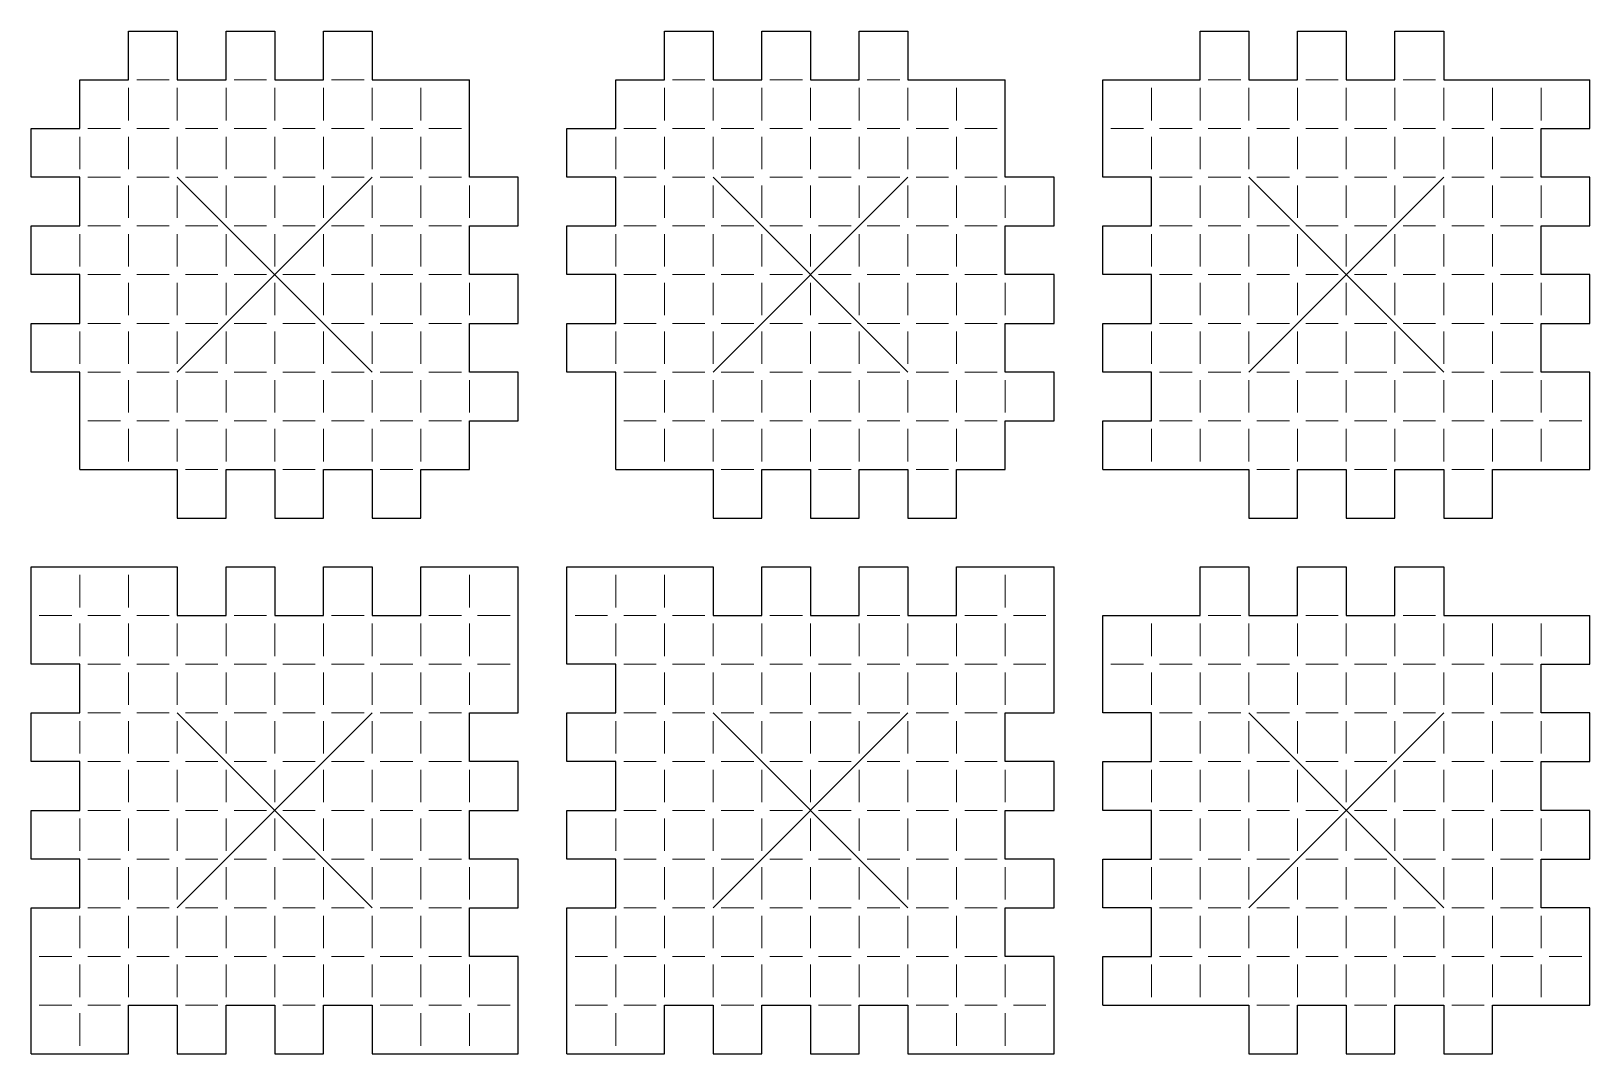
# Model space of a CAD drawing. Header units: millimetres. Extents: x 0 to 192, y 0 to 126.
import ezdxf

# ---------------------------------------------------------------- set-up
doc = ezdxf.new("R2010")
doc.units = ezdxf.units.MM
for name, color, linetype in [('C1', 2, 'CONTINUOUS'), ('C2', 2, 'CONTINUOUS'), ('C3', 2, 'CONTINUOUS'), ('C4', 2, 'CONTINUOUS'), ('C5', 2, 'CONTINUOUS'), ('C6', 2, 'CONTINUOUS'), ('S1', 7, 'CONTINUOUS'), ('S2', 7, 'CONTINUOUS'), ('S3', 7, 'CONTINUOUS'), ('S4', 7, 'CONTINUOUS'), ('S5', 7, 'CONTINUOUS'), ('S6', 7, 'CONTINUOUS')]:
    doc.layers.add(name, color=color, linetype=linetype)
doc.layers.add('XX', color=3, linetype='CONTINUOUS', lineweight=0)

msp = doc.modelspace()

# ---------------------------------------------------------------- linework, layer by layer
at = {"layer": 'C1'}
for p, q in [((18, 18), (42, 42)), ((18, 42), (42, 18))]:
    msp.add_line(p, q, dxfattribs=at)
at = {"layer": 'C2'}
for p, q in [((18, 84), (42, 108)), ((18, 108), (42, 84))]:
    msp.add_line(p, q, dxfattribs=at)
at = {"layer": 'C3'}
for p, q in [((150, 84), (174, 108)), ((150, 108), (174, 84))]:
    msp.add_line(p, q, dxfattribs=at)
at = {"layer": 'C4'}
for p, q in [((150, 18), (174, 42)), ((150, 42), (174, 18))]:
    msp.add_line(p, q, dxfattribs=at)
at = {"layer": 'C5'}
for p, q in [((84, 84), (108, 108)), ((84, 108), (108, 84))]:
    msp.add_line(p, q, dxfattribs=at)
at = {"layer": 'C6'}
for p, q in [((84, 18), (108, 42)), ((84, 42), (108, 18))]:
    msp.add_line(p, q, dxfattribs=at)
at = {"layer": 'S1'}
for p, q in [((0, 60), (18, 60)), ((0, 48), (0, 60)), ((18, 60), (18, 54)), ((24, 54), (24, 60)), ((24, 60), (30, 60)), ((30, 60), (30, 54)), ((36, 54), (36, 60)), ((36, 60), (42, 60)), ((42, 60), (42, 54)), ((48, 54), (48, 60)), ((48, 60), (60, 60)), ((60, 42), (60, 60)), ((18, 54), (24, 54)), ((30, 54), (36, 54)), ((42, 54), (48, 54)), ((6, 48), (0, 48)), ((6, 42), (6, 48)), ((0, 36), (0, 42)), ((0, 42), (6, 42)), ((54, 36), (54, 42)), ((54, 42), (60, 42)), ((6, 36), (0, 36)), ((6, 30), (6, 36)), ((60, 36), (54, 36)), ((60, 30), (60, 36)), ((0, 24), (0, 30)), ((0, 30), (6, 30)), ((54, 24), (54, 30)), ((54, 30), (60, 30)), ((6, 24), (0, 24)), ((6, 18), (6, 24)), ((60, 24), (54, 24)), ((60, 18), (60, 24)), ((0, 18), (6, 18)), ((0, 0), (0, 18)), ((54, 12), (54, 18)), ((54, 18), (60, 18)), ((60, 12), (54, 12)), ((60, 0), (60, 12)), ((12, 0), (12, 6)), ((12, 6), (18, 6)), ((18, 6), (18, 0)), ((24, 0), (24, 6)), ((24, 6), (30, 6)), ((30, 6), (30, 0)), ((36, 0), (36, 6)), ((36, 6), (42, 6)), ((42, 6), (42, 0)), ((0, 0), (12, 0)), ((18, 0), (24, 0)), ((30, 0), (36, 0)), ((42, 0), (60, 0))]:
    msp.add_line(p, q, dxfattribs=at)
at = {"layer": 'S2'}
for p, q in [((12, 120), (12, 126)), ((12, 126), (18, 126)), ((18, 126), (18, 120)), ((24, 120), (24, 126)), ((24, 126), (30, 126)), ((30, 126), (30, 120)), ((36, 120), (36, 126)), ((36, 126), (42, 126)), ((42, 126), (42, 120)), ((6, 114), (6, 120)), ((6, 120), (12, 120)), ((18, 120), (24, 120)), ((30, 120), (36, 120)), ((42, 120), (54, 120)), ((54, 108), (54, 120)), ((0, 108), (0, 114)), ((0, 114), (6, 114)), ((6, 108), (0, 108)), ((6, 102), (6, 108)), ((60, 108), (54, 108)), ((60, 102), (60, 108)), ((0, 96), (0, 102)), ((0, 102), (6, 102)), ((54, 96), (54, 102)), ((54, 102), (60, 102)), ((6, 96), (0, 96)), ((6, 90), (6, 96)), ((60, 96), (54, 96)), ((60, 90), (60, 96)), ((0, 84), (0, 90)), ((0, 90), (6, 90)), ((54, 84), (54, 90)), ((54, 90), (60, 90)), ((6, 84), (0, 84)), ((6, 72), (6, 84)), ((60, 84), (54, 84)), ((60, 78), (60, 84)), ((54, 78), (60, 78)), ((54, 72), (54, 78)), ((6, 72), (18, 72)), ((18, 72), (18, 66)), ((24, 66), (24, 72)), ((24, 72), (30, 72)), ((30, 72), (30, 66)), ((36, 66), (36, 72)), ((36, 72), (42, 72)), ((42, 72), (42, 66)), ((48, 66), (48, 72)), ((48, 72), (54, 72)), ((18, 66), (24, 66)), ((30, 66), (36, 66)), ((42, 66), (48, 66))]:
    msp.add_line(p, q, dxfattribs=at)
at = {"layer": 'S3'}
for p, q in [((144, 120), (144, 126)), ((144, 126), (150, 126)), ((150, 126), (150, 120)), ((156, 120), (156, 126)), ((156, 126), (162, 126)), ((162, 126), (162, 120)), ((168, 120), (168, 126)), ((168, 126), (174, 126)), ((174, 126), (174, 120)), ((132, 120), (144, 120)), ((132, 108), (132, 120)), ((150, 120), (156, 120)), ((162, 120), (168, 120)), ((174, 120), (192, 120)), ((192, 114), (192, 120)), ((186, 108), (186, 114)), ((186, 114), (192, 114)), ((138, 108), (132, 108)), ((138, 102), (138, 108)), ((192, 108), (186, 108)), ((192, 102), (192, 108)), ((132, 96), (132, 102)), ((132, 102), (138, 102)), ((186, 96), (186, 102)), ((186, 102), (192, 102)), ((138, 96), (132, 96)), ((138, 90), (138, 96)), ((192, 96), (186, 96)), ((192, 90), (192, 96)), ((132, 84), (132, 90)), ((132, 90), (138, 90)), ((186, 84), (186, 90)), ((186, 90), (192, 90)), ((138, 84), (132, 84)), ((138, 78), (138, 84)), ((192, 84), (186, 84)), ((192, 72), (192, 84)), ((132, 78), (138, 78)), ((132, 72), (132, 78)), ((132, 72), (150, 72)), ((150, 72), (150, 66)), ((156, 66), (156, 72)), ((156, 72), (162, 72)), ((162, 72), (162, 66)), ((168, 66), (168, 72)), ((168, 72), (174, 72)), ((174, 72), (174, 66)), ((180, 66), (180, 72)), ((180, 72), (192, 72)), ((150, 66), (156, 66)), ((162, 66), (168, 66)), ((174, 66), (180, 66))]:
    msp.add_line(p, q, dxfattribs=at)
at = {"layer": 'S4'}
for p, q in [((144, 54), (144, 60)), ((144, 60), (150, 60)), ((150, 60), (150, 54)), ((156, 54), (156, 60)), ((156, 60), (162, 60)), ((162, 60), (162, 54)), ((168, 54), (168, 60)), ((168, 60), (174, 60)), ((174, 60), (174, 54)), ((132, 54), (144, 54)), ((132, 42), (132, 54)), ((150, 54), (156, 54)), ((162, 54), (168, 54)), ((174, 54), (192, 54)), ((192, 48), (192, 54)), ((186, 42), (186, 48)), ((186, 48), (192, 48)), ((138, 42), (132, 42)), ((138, 36), (138, 42)), ((192, 42), (186, 42)), ((192, 36), (192, 42)), ((132, 30), (132, 36)), ((132, 36), (138, 36)), ((186, 30), (186, 36)), ((186, 36), (192, 36)), ((138, 30), (132, 30)), ((138, 24), (138, 30)), ((192, 30), (186, 30)), ((192, 24), (192, 30)), ((132, 18), (132, 24)), ((132, 24), (138, 24)), ((186, 18), (186, 24)), ((186, 24), (192, 24)), ((138, 18), (132, 18)), ((138, 12), (138, 18)), ((192, 18), (186, 18)), ((192, 6), (192, 18)), ((132, 12), (138, 12)), ((132, 6), (132, 12)), ((132, 6), (150, 6)), ((150, 6), (150, 0)), ((156, 0), (156, 6)), ((156, 6), (162, 6)), ((162, 6), (162, 0)), ((168, 0), (168, 6)), ((168, 6), (174, 6)), ((174, 6), (174, 0)), ((180, 0), (180, 6)), ((180, 6), (192, 6)), ((150, 0), (156, 0)), ((162, 0), (168, 0)), ((174, 0), (180, 0))]:
    msp.add_line(p, q, dxfattribs=at)
at = {"layer": 'S5'}
for p, q in [((78, 120), (78, 126)), ((78, 126), (84, 126)), ((84, 126), (84, 120)), ((90, 120), (90, 126)), ((90, 126), (96, 126)), ((96, 126), (96, 120)), ((102, 120), (102, 126)), ((102, 126), (108, 126)), ((108, 126), (108, 120)), ((72, 120), (78, 120)), ((72, 114), (72, 120)), ((84, 120), (90, 120)), ((96, 120), (102, 120)), ((108, 120), (120, 120)), ((120, 108), (120, 120)), ((66, 108), (66, 114)), ((66, 114), (72, 114)), ((72, 108), (66, 108)), ((72, 102), (72, 108)), ((126, 108), (120, 108)), ((126, 102), (126, 108)), ((66, 96), (66, 102)), ((66, 102), (72, 102)), ((120, 96), (120, 102)), ((120, 102), (126, 102)), ((72, 96), (66, 96)), ((72, 90), (72, 96)), ((126, 96), (120, 96)), ((126, 90), (126, 96)), ((66, 84), (66, 90)), ((66, 90), (72, 90)), ((120, 84), (120, 90)), ((120, 90), (126, 90)), ((72, 84), (66, 84)), ((72, 72), (72, 84)), ((126, 84), (120, 84)), ((126, 78), (126, 84)), ((120, 78), (126, 78)), ((120, 72), (120, 78)), ((72, 72), (84, 72)), ((84, 72), (84, 66)), ((90, 66), (90, 72)), ((90, 72), (96, 72)), ((96, 72), (96, 66)), ((102, 66), (102, 72)), ((102, 72), (108, 72)), ((108, 72), (108, 66)), ((114, 66), (114, 72)), ((114, 72), (120, 72)), ((84, 66), (90, 66)), ((96, 66), (102, 66)), ((108, 66), (114, 66))]:
    msp.add_line(p, q, dxfattribs=at)
at = {"layer": 'S6'}
for p, q in [((66, 60), (84, 60)), ((66, 48), (66, 60)), ((84, 60), (84, 54)), ((90, 54), (90, 60)), ((90, 60), (96, 60)), ((96, 60), (96, 54)), ((102, 54), (102, 60)), ((102, 60), (108, 60)), ((108, 60), (108, 54)), ((114, 54), (114, 60)), ((114, 60), (126, 60)), ((126, 42), (126, 60)), ((84, 54), (90, 54)), ((96, 54), (102, 54)), ((108, 54), (114, 54)), ((72, 48), (66, 48)), ((72, 42), (72, 48)), ((66, 36), (66, 42)), ((66, 42), (72, 42)), ((120, 36), (120, 42)), ((120, 42), (126, 42)), ((72, 36), (66, 36)), ((72, 30), (72, 36)), ((126, 36), (120, 36)), ((126, 30), (126, 36)), ((66, 24), (66, 30)), ((66, 30), (72, 30)), ((120, 24), (120, 30)), ((120, 30), (126, 30)), ((72, 24), (66, 24)), ((72, 18), (72, 24)), ((126, 24), (120, 24)), ((126, 18), (126, 24)), ((66, 18), (72, 18)), ((66, 0), (66, 18)), ((120, 12), (120, 18)), ((120, 18), (126, 18)), ((126, 12), (120, 12)), ((126, 0), (126, 12)), ((78, 0), (78, 6)), ((78, 6), (84, 6)), ((84, 6), (84, 0)), ((90, 0), (90, 6)), ((90, 6), (96, 6)), ((96, 6), (96, 0)), ((102, 0), (102, 6)), ((102, 6), (108, 6)), ((108, 6), (108, 0)), ((66, 0), (78, 0)), ((84, 0), (90, 0)), ((96, 0), (102, 0)), ((108, 0), (126, 0))]:
    msp.add_line(p, q, dxfattribs=at)
at = {"layer": 'XX'}
for p, q in [((13, 120), (17, 120)), ((25, 120), (29, 120)), ((37, 120), (41, 120)), ((83, 120), (79, 120)), ((95, 120), (91, 120)), ((107, 120), (103, 120)), ((145, 120), (149, 120)), ((157, 120), (161, 120)), ((169, 120), (173, 120)), ((12, 119), (12, 115)), ((18, 119), (18, 115)), ((24, 119), (24, 115)), ((30, 119), (30, 115)), ((36, 119), (36, 115)), ((42, 119), (42, 115)), ((48, 119), (48, 115)), ((78, 119), (78, 115)), ((84, 119), (84, 115)), ((90, 119), (90, 115)), ((96, 119), (96, 115)), ((102, 119), (102, 115)), ((108, 119), (108, 115)), ((114, 119), (114, 115)), ((138, 119), (138, 115)), ((144, 119), (144, 115)), ((150, 119), (150, 115)), ((156, 119), (156, 115)), ((162, 119), (162, 115)), ((168, 119), (168, 115)), ((174, 119), (174, 115)), ((180, 119), (180, 115)), ((186, 119), (186, 115)), ((11, 114), (7, 114)), ((17, 114), (13, 114)), ((23, 114), (19, 114)), ((29, 114), (25, 114)), ((35, 114), (31, 114)), ((41, 114), (37, 114)), ((47, 114), (43, 114)), ((53, 114), (49, 114)), ((77, 114), (73, 114)), ((83, 114), (79, 114)), ((89, 114), (85, 114)), ((95, 114), (91, 114)), ((101, 114), (97, 114)), ((107, 114), (103, 114)), ((113, 114), (109, 114)), ((119, 114), (115, 114)), ((137, 114), (133, 114)), ((143, 114), (139, 114)), ((149, 114), (145, 114)), ((155, 114), (151, 114)), ((161, 114), (157, 114)), ((167, 114), (163, 114)), ((173, 114), (169, 114)), ((179, 114), (175, 114)), ((185, 114), (181, 114)), ((6, 113), (6, 109)), ((12, 113), (12, 109)), ((18, 113), (18, 109)), ((24, 113), (24, 109)), ((30, 113), (30, 109)), ((36, 113), (36, 109)), ((42, 113), (42, 109)), ((48, 113), (48, 109)), ((72, 113), (72, 109)), ((78, 113), (78, 109)), ((84, 113), (84, 109)), ((90, 113), (90, 109)), ((96, 113), (96, 109)), ((102, 113), (102, 109)), ((108, 113), (108, 109)), ((114, 113), (114, 109)), ((138, 113), (138, 109)), ((144, 113), (144, 109)), ((150, 113), (150, 109)), ((156, 113), (156, 109)), ((162, 113), (162, 109)), ((168, 113), (168, 109)), ((174, 113), (174, 109)), ((180, 113), (180, 109)), ((11, 108), (7, 108)), ((17, 108), (13, 108)), ((23, 108), (19, 108)), ((29, 108), (25, 108)), ((35, 108), (31, 108)), ((41, 108), (37, 108)), ((47, 108), (43, 108)), ((53, 108), (49, 108)), ((77, 108), (73, 108)), ((83, 108), (79, 108)), ((89, 108), (85, 108)), ((95, 108), (91, 108)), ((101, 108), (97, 108)), ((107, 108), (103, 108)), ((113, 108), (109, 108)), ((119, 108), (115, 108)), ((143, 108), (139, 108)), ((149, 108), (145, 108)), ((155, 108), (151, 108)), ((161, 108), (157, 108)), ((167, 108), (163, 108)), ((173, 108), (169, 108)), ((179, 108), (175, 108)), ((185, 108), (181, 108)), ((12, 107), (12, 103)), ((18, 107), (18, 103)), ((24, 107), (24, 103)), ((30, 107), (30, 103)), ((36, 107), (36, 103)), ((42, 107), (42, 103)), ((48, 107), (48, 103)), ((54, 107), (54, 103)), ((78, 107), (78, 103)), ((84, 107), (84, 103)), ((90, 107), (90, 103)), ((96, 107), (96, 103)), ((102, 107), (102, 103)), ((108, 107), (108, 103)), ((114, 107), (114, 103)), ((120, 107), (120, 103)), ((144, 107), (144, 103)), ((150, 107), (150, 103)), ((156, 107), (156, 103)), ((162, 107), (162, 103)), ((168, 107), (168, 103)), ((174, 107), (174, 103)), ((180, 107), (180, 103)), ((186, 107), (186, 103)), ((11, 102), (7, 102)), ((17, 102), (13, 102)), ((23, 102), (19, 102)), ((29, 102), (25, 102)), ((35, 102), (31, 102)), ((41, 102), (37, 102)), ((47, 102), (43, 102)), ((53, 102), (49, 102)), ((77, 102), (73, 102)), ((83, 102), (79, 102)), ((89, 102), (85, 102)), ((95, 102), (91, 102)), ((101, 102), (97, 102)), ((107, 102), (103, 102)), ((113, 102), (109, 102)), ((119, 102), (115, 102)), ((143, 102), (139, 102)), ((149, 102), (145, 102)), ((155, 102), (151, 102)), ((161, 102), (157, 102)), ((167, 102), (163, 102)), ((173, 102), (169, 102)), ((179, 102), (175, 102)), ((185, 102), (181, 102)), ((6, 101), (6, 97)), ((12, 101), (12, 97)), ((18, 101), (18, 97)), ((24, 101), (24, 97)), ((30, 101), (30, 97)), ((36, 101), (36, 97)), ((42, 101), (42, 97)), ((48, 101), (48, 97)), ((72, 101), (72, 97)), ((78, 101), (78, 97)), ((84, 101), (84, 97)), ((90, 101), (90, 97)), ((96, 101), (96, 97)), ((102, 101), (102, 97)), ((108, 101), (108, 97)), ((114, 101), (114, 97)), ((138, 101), (138, 97)), ((144, 101), (144, 97)), ((150, 101), (150, 97)), ((156, 101), (156, 97)), ((162, 101), (162, 97)), ((168, 101), (168, 97)), ((174, 101), (174, 97)), ((180, 101), (180, 97)), ((11, 96), (7, 96)), ((17, 96), (13, 96)), ((23, 96), (19, 96)), ((29, 96), (25, 96)), ((35, 96), (31, 96)), ((41, 96), (37, 96)), ((47, 96), (43, 96)), ((53, 96), (49, 96)), ((77, 96), (73, 96)), ((83, 96), (79, 96)), ((89, 96), (85, 96)), ((95, 96), (91, 96)), ((101, 96), (97, 96)), ((107, 96), (103, 96)), ((113, 96), (109, 96)), ((119, 96), (115, 96)), ((143, 96), (139, 96)), ((149, 96), (145, 96)), ((155, 96), (151, 96)), ((161, 96), (157, 96)), ((167, 96), (163, 96)), ((173, 96), (169, 96)), ((179, 96), (175, 96)), ((185, 96), (181, 96)), ((12, 95), (12, 91)), ((18, 95), (18, 91)), ((24, 95), (24, 91)), ((30, 95), (30, 91)), ((36, 95), (36, 91)), ((42, 95), (42, 91)), ((48, 95), (48, 91)), ((54, 95), (54, 91)), ((78, 95), (78, 91)), ((84, 95), (84, 91)), ((90, 95), (90, 91)), ((96, 95), (96, 91)), ((102, 95), (102, 91)), ((108, 95), (108, 91)), ((114, 95), (114, 91)), ((120, 95), (120, 91)), ((144, 95), (144, 91)), ((150, 95), (150, 91)), ((156, 95), (156, 91)), ((162, 95), (162, 91)), ((168, 95), (168, 91)), ((174, 95), (174, 91)), ((180, 95), (180, 91)), ((186, 95), (186, 91)), ((6, 89), (6, 85)), ((11, 90), (7, 90)), ((12, 89), (12, 85)), ((17, 90), (13, 90)), ((18, 89), (18, 85)), ((23, 90), (19, 90)), ((24, 89), (24, 85)), ((29, 90), (25, 90)), ((30, 89), (30, 85)), ((35, 90), (31, 90)), ((36, 89), (36, 85)), ((41, 90), (37, 90)), ((42, 89), (42, 85)), ((47, 90), (43, 90)), ((48, 89), (48, 85)), ((53, 90), (49, 90)), ((72, 89), (72, 85)), ((77, 90), (73, 90)), ((78, 89), (78, 85)), ((83, 90), (79, 90)), ((84, 89), (84, 85)), ((89, 90), (85, 90)), ((90, 89), (90, 85)), ((95, 90), (91, 90)), ((96, 89), (96, 85)), ((101, 90), (97, 90)), ((102, 89), (102, 85)), ((107, 90), (103, 90)), ((108, 89), (108, 85)), ((113, 90), (109, 90)), ((114, 89), (114, 85)), ((119, 90), (115, 90)), ((138, 89), (138, 85)), ((143, 90), (139, 90)), ((144, 89), (144, 85)), ((149, 90), (145, 90)), ((150, 89), (150, 85)), ((155, 90), (151, 90)), ((156, 89), (156, 85)), ((161, 90), (157, 90)), ((162, 89), (162, 85)), ((167, 90), (163, 90)), ((168, 89), (168, 85)), ((173, 90), (169, 90)), ((174, 89), (174, 85)), ((179, 90), (175, 90)), ((180, 89), (180, 85)), ((185, 90), (181, 90)), ((11, 84), (7, 84)), ((12, 83), (12, 79)), ((17, 84), (13, 84)), ((18, 83), (18, 79)), ((23, 84), (19, 84)), ((24, 83), (24, 79)), ((29, 84), (25, 84)), ((30, 83), (30, 79)), ((35, 84), (31, 84)), ((36, 83), (36, 79)), ((41, 84), (37, 84)), ((42, 83), (42, 79)), ((47, 84), (43, 84)), ((48, 83), (48, 79)), ((53, 84), (49, 84)), ((54, 83), (54, 79)), ((77, 84), (73, 84)), ((78, 83), (78, 79)), ((83, 84), (79, 84)), ((84, 83), (84, 79)), ((89, 84), (85, 84)), ((90, 83), (90, 79)), ((95, 84), (91, 84)), ((96, 83), (96, 79)), ((101, 84), (97, 84)), ((102, 83), (102, 79)), ((107, 84), (103, 84)), ((108, 83), (108, 79)), ((113, 84), (109, 84)), ((114, 83), (114, 79)), ((119, 84), (115, 84)), ((120, 83), (120, 79)), ((143, 84), (139, 84)), ((144, 83), (144, 79)), ((149, 84), (145, 84)), ((150, 83), (150, 79)), ((155, 84), (151, 84)), ((156, 83), (156, 79)), ((161, 84), (157, 84)), ((162, 83), (162, 79)), ((167, 84), (163, 84)), ((168, 83), (168, 79)), ((173, 84), (169, 84)), ((174, 83), (174, 79)), ((179, 84), (175, 84)), ((180, 83), (180, 79)), ((185, 84), (181, 84)), ((186, 83), (186, 79)), ((11, 78), (7, 78)), ((12, 77), (12, 73)), ((17, 78), (13, 78)), ((18, 77), (18, 73)), ((23, 78), (19, 78)), ((24, 77), (24, 73)), ((29, 78), (25, 78)), ((30, 77), (30, 73)), ((35, 78), (31, 78)), ((36, 77), (36, 73)), ((41, 78), (37, 78)), ((42, 77), (42, 73)), ((47, 78), (43, 78)), ((48, 77), (48, 73)), ((53, 78), (49, 78)), ((77, 78), (73, 78)), ((78, 77), (78, 73)), ((83, 78), (79, 78)), ((84, 77), (84, 73)), ((89, 78), (85, 78)), ((90, 77), (90, 73)), ((95, 78), (91, 78)), ((96, 77), (96, 73)), ((101, 78), (97, 78)), ((102, 77), (102, 73)), ((107, 78), (103, 78)), ((108, 77), (108, 73)), ((113, 78), (109, 78)), ((114, 77), (114, 73)), ((119, 78), (115, 78)), ((138, 77), (138, 73)), ((143, 78), (139, 78)), ((144, 77), (144, 73)), ((149, 78), (145, 78)), ((150, 77), (150, 73)), ((155, 78), (151, 78)), ((156, 77), (156, 73)), ((161, 78), (157, 78)), ((162, 77), (162, 73)), ((167, 78), (163, 78)), ((168, 77), (168, 73)), ((173, 78), (169, 78)), ((174, 77), (174, 73)), ((179, 78), (175, 78)), ((180, 77), (180, 73)), ((185, 78), (181, 78)), ((186, 77), (186, 73)), ((187, 78), (191, 78)), ((19, 72), (23, 72)), ((31, 72), (35, 72)), ((43, 72), (47, 72)), ((85, 72), (89, 72)), ((97, 72), (101, 72)), ((109, 72), (113, 72)), ((155, 72), (151, 72)), ((167, 72), (163, 72)), ((179, 72), (175, 72)), ((6, 55), (6, 59)), ((12, 55), (12, 59)), ((54, 55), (54, 59)), ((72, 55), (72, 59)), ((78, 55), (78, 59)), ((120, 55), (120, 59)), ((5, 54), (1, 54)), ((7, 54), (11, 54)), ((13, 54), (17, 54)), ((25, 54), (29, 54)), ((37, 54), (41, 54)), ((49, 54), (53, 54)), ((55, 54), (59, 54)), ((71, 54), (67, 54)), ((77, 54), (73, 54)), ((83, 54), (79, 54)), ((95, 54), (91, 54)), ((107, 54), (103, 54)), ((119, 54), (115, 54)), ((121, 54), (125, 54)), ((145, 54), (149, 54)), ((157, 54), (161, 54)), ((169, 54), (173, 54)), ((6, 49), (6, 53)), ((12, 53), (12, 49)), ((18, 53), (18, 49)), ((24, 53), (24, 49)), ((30, 53), (30, 49)), ((36, 53), (36, 49)), ((42, 53), (42, 49)), ((48, 53), (48, 49)), ((54, 53), (54, 49)), ((72, 53), (72, 49)), ((78, 53), (78, 49)), ((84, 53), (84, 49)), ((90, 53), (90, 49)), ((96, 53), (96, 49)), ((102, 53), (102, 49)), ((108, 53), (108, 49)), ((114, 53), (114, 49)), ((120, 49), (120, 53)), ((138, 53), (138, 49)), ((144, 53), (144, 49)), ((150, 53), (150, 49)), ((156, 53), (156, 49)), ((162, 53), (162, 49)), ((168, 53), (168, 49)), ((174, 53), (174, 49)), ((180, 53), (180, 49)), ((186, 53), (186, 49)), ((11, 48), (7, 48)), ((17, 48), (13, 48)), ((23, 48), (19, 48)), ((29, 48), (25, 48)), ((35, 48), (31, 48)), ((41, 48), (37, 48)), ((47, 48), (43, 48)), ((53, 48), (49, 48)), ((55, 48), (59, 48)), ((77, 48), (73, 48)), ((83, 48), (79, 48)), ((89, 48), (85, 48)), ((95, 48), (91, 48)), ((101, 48), (97, 48)), ((107, 48), (103, 48)), ((113, 48), (109, 48)), ((119, 48), (115, 48)), ((121, 48), (125, 48)), ((137, 48), (133, 48)), ((143, 48), (139, 48)), ((149, 48), (145, 48)), ((155, 48), (151, 48)), ((161, 48), (157, 48)), ((167, 48), (163, 48)), ((173, 48), (169, 48)), ((179, 48), (175, 48)), ((185, 48), (181, 48)), ((12, 47), (12, 43)), ((18, 47), (18, 43)), ((24, 47), (24, 43)), ((30, 47), (30, 43)), ((36, 47), (36, 43)), ((42, 47), (42, 43)), ((48, 47), (48, 43)), ((54, 47), (54, 43)), ((78, 47), (78, 43)), ((84, 47), (84, 43)), ((90, 47), (90, 43)), ((96, 47), (96, 43)), ((102, 47), (102, 43)), ((108, 47), (108, 43)), ((114, 47), (114, 43)), ((120, 43), (120, 47)), ((138, 47), (138, 43)), ((144, 47), (144, 43)), ((150, 47), (150, 43)), ((156, 47), (156, 43)), ((162, 47), (162, 43)), ((168, 47), (168, 43)), ((174, 47), (174, 43)), ((180, 47), (180, 43)), ((6, 41), (6, 37)), ((11, 42), (7, 42)), ((12, 41), (12, 37)), ((17, 42), (13, 42)), ((18, 41), (18, 37)), ((23, 42), (19, 42)), ((24, 41), (24, 37)), ((29, 42), (25, 42)), ((30, 41), (30, 37)), ((35, 42), (31, 42)), ((36, 41), (36, 37)), ((41, 42), (37, 42)), ((42, 41), (42, 37)), ((47, 42), (43, 42)), ((48, 41), (48, 37)), ((53, 42), (49, 42)), ((72, 41), (72, 37)), ((77, 42), (73, 42)), ((78, 41), (78, 37)), ((83, 42), (79, 42)), ((84, 41), (84, 37)), ((89, 42), (85, 42)), ((90, 41), (90, 37)), ((95, 42), (91, 42)), ((96, 41), (96, 37)), ((101, 42), (97, 42)), ((102, 41), (102, 37)), ((107, 42), (103, 42)), ((108, 41), (108, 37)), ((113, 42), (109, 42)), ((114, 41), (114, 37)), ((119, 42), (115, 42)), ((143, 42), (139, 42)), ((144, 41), (144, 37)), ((149, 42), (145, 42)), ((150, 41), (150, 37)), ((155, 42), (151, 42)), ((156, 41), (156, 37)), ((161, 42), (157, 42)), ((162, 41), (162, 37)), ((167, 42), (163, 42)), ((168, 41), (168, 37)), ((173, 42), (169, 42)), ((174, 41), (174, 37)), ((179, 42), (175, 42)), ((180, 41), (180, 37)), ((185, 42), (181, 42)), ((186, 41), (186, 37)), ((11, 36), (7, 36)), ((12, 35), (12, 31)), ((17, 36), (13, 36)), ((18, 35), (18, 31)), ((23, 36), (19, 36)), ((24, 35), (24, 31)), ((29, 36), (25, 36)), ((30, 35), (30, 31)), ((35, 36), (31, 36)), ((36, 35), (36, 31)), ((41, 36), (37, 36)), ((42, 35), (42, 31)), ((47, 36), (43, 36)), ((48, 35), (48, 31)), ((53, 36), (49, 36)), ((54, 35), (54, 31)), ((77, 36), (73, 36)), ((78, 35), (78, 31)), ((83, 36), (79, 36)), ((84, 35), (84, 31)), ((89, 36), (85, 36)), ((90, 35), (90, 31)), ((95, 36), (91, 36)), ((96, 35), (96, 31)), ((101, 36), (97, 36)), ((102, 35), (102, 31)), ((107, 36), (103, 36)), ((108, 35), (108, 31)), ((113, 36), (109, 36)), ((114, 35), (114, 31)), ((119, 36), (115, 36)), ((120, 35), (120, 31)), ((138, 35), (138, 31)), ((143, 36), (139, 36)), ((144, 35), (144, 31)), ((149, 36), (145, 36)), ((150, 35), (150, 31)), ((155, 36), (151, 36)), ((156, 35), (156, 31)), ((161, 36), (157, 36)), ((162, 35), (162, 31)), ((167, 36), (163, 36)), ((168, 35), (168, 31)), ((173, 36), (169, 36)), ((174, 35), (174, 31)), ((179, 36), (175, 36)), ((180, 35), (180, 31)), ((185, 36), (181, 36)), ((6, 29), (6, 25)), ((11, 30), (7, 30)), ((12, 29), (12, 25)), ((17, 30), (13, 30)), ((18, 29), (18, 25)), ((23, 30), (19, 30)), ((24, 29), (24, 25)), ((29, 30), (25, 30)), ((30, 29), (30, 25)), ((35, 30), (31, 30)), ((36, 29), (36, 25)), ((41, 30), (37, 30)), ((42, 29), (42, 25)), ((47, 30), (43, 30)), ((48, 29), (48, 25)), ((53, 30), (49, 30)), ((72, 29), (72, 25)), ((77, 30), (73, 30)), ((78, 29), (78, 25)), ((83, 30), (79, 30)), ((84, 29), (84, 25)), ((89, 30), (85, 30)), ((90, 29), (90, 25)), ((95, 30), (91, 30)), ((96, 29), (96, 25)), ((101, 30), (97, 30)), ((102, 29), (102, 25)), ((107, 30), (103, 30)), ((108, 29), (108, 25)), ((113, 30), (109, 30)), ((114, 29), (114, 25)), ((119, 30), (115, 30)), ((143, 30), (139, 30)), ((144, 29), (144, 25)), ((149, 30), (145, 30)), ((150, 29), (150, 25)), ((155, 30), (151, 30)), ((156, 29), (156, 25)), ((161, 30), (157, 30)), ((162, 29), (162, 25)), ((167, 30), (163, 30)), ((168, 29), (168, 25)), ((173, 30), (169, 30)), ((174, 29), (174, 25)), ((179, 30), (175, 30)), ((180, 29), (180, 25)), ((185, 30), (181, 30)), ((186, 29), (186, 25)), ((11, 24), (7, 24)), ((17, 24), (13, 24)), ((23, 24), (19, 24)), ((29, 24), (25, 24)), ((35, 24), (31, 24)), ((41, 24), (37, 24)), ((47, 24), (43, 24)), ((53, 24), (49, 24)), ((77, 24), (73, 24)), ((83, 24), (79, 24)), ((89, 24), (85, 24)), ((95, 24), (91, 24)), ((101, 24), (97, 24)), ((107, 24), (103, 24)), ((113, 24), (109, 24)), ((119, 24), (115, 24)), ((143, 24), (139, 24)), ((149, 24), (145, 24)), ((155, 24), (151, 24)), ((161, 24), (157, 24)), ((167, 24), (163, 24)), ((173, 24), (169, 24)), ((179, 24), (175, 24)), ((185, 24), (181, 24)), ((12, 23), (12, 19)), ((18, 23), (18, 19)), ((24, 23), (24, 19)), ((30, 23), (30, 19)), ((36, 23), (36, 19)), ((42, 23), (42, 19)), ((48, 23), (48, 19)), ((54, 23), (54, 19)), ((78, 23), (78, 19)), ((84, 23), (84, 19)), ((90, 23), (90, 19)), ((96, 23), (96, 19)), ((102, 23), (102, 19)), ((108, 23), (108, 19)), ((114, 23), (114, 19)), ((120, 23), (120, 19)), ((138, 23), (138, 19)), ((144, 23), (144, 19)), ((150, 23), (150, 19)), ((156, 23), (156, 19)), ((162, 23), (162, 19)), ((168, 23), (168, 19)), ((174, 23), (174, 19)), ((180, 23), (180, 19)), ((11, 18), (7, 18)), ((17, 18), (13, 18)), ((23, 18), (19, 18)), ((29, 18), (25, 18)), ((35, 18), (31, 18)), ((41, 18), (37, 18)), ((47, 18), (43, 18)), ((53, 18), (49, 18)), ((77, 18), (73, 18)), ((83, 18), (79, 18)), ((89, 18), (85, 18)), ((95, 18), (91, 18)), ((101, 18), (97, 18)), ((107, 18), (103, 18)), ((113, 18), (109, 18)), ((119, 18), (115, 18)), ((143, 18), (139, 18)), ((149, 18), (145, 18)), ((155, 18), (151, 18)), ((161, 18), (157, 18)), ((167, 18), (163, 18)), ((173, 18), (169, 18)), ((179, 18), (175, 18)), ((185, 18), (181, 18)), ((6, 17), (6, 13)), ((12, 17), (12, 13)), ((18, 17), (18, 13)), ((24, 17), (24, 13)), ((30, 17), (30, 13)), ((36, 17), (36, 13)), ((42, 17), (42, 13)), ((48, 17), (48, 13)), ((72, 17), (72, 13)), ((78, 17), (78, 13)), ((84, 17), (84, 13)), ((90, 17), (90, 13)), ((96, 17), (96, 13)), ((102, 17), (102, 13)), ((108, 17), (108, 13)), ((114, 17), (114, 13)), ((144, 17), (144, 13)), ((150, 17), (150, 13)), ((156, 17), (156, 13)), ((162, 17), (162, 13)), ((168, 17), (168, 13)), ((174, 17), (174, 13)), ((180, 17), (180, 13)), ((186, 17), (186, 13)), ((5, 12), (1, 12)), ((11, 12), (7, 12)), ((17, 12), (13, 12)), ((23, 12), (19, 12)), ((29, 12), (25, 12)), ((35, 12), (31, 12)), ((41, 12), (37, 12)), ((47, 12), (43, 12)), ((53, 12), (49, 12)), ((71, 12), (67, 12)), ((77, 12), (73, 12)), ((83, 12), (79, 12)), ((89, 12), (85, 12)), ((95, 12), (91, 12)), ((101, 12), (97, 12)), ((107, 12), (103, 12)), ((113, 12), (109, 12)), ((119, 12), (115, 12)), ((143, 12), (139, 12)), ((149, 12), (145, 12)), ((155, 12), (151, 12)), ((161, 12), (157, 12)), ((167, 12), (163, 12)), ((173, 12), (169, 12)), ((179, 12), (175, 12)), ((185, 12), (181, 12)), ((187, 12), (191, 12)), ((6, 7), (6, 11)), ((12, 11), (12, 7)), ((18, 11), (18, 7)), ((24, 11), (24, 7)), ((30, 11), (30, 7)), ((36, 11), (36, 7)), ((42, 11), (42, 7)), ((48, 11), (48, 7)), ((54, 11), (54, 7)), ((72, 11), (72, 7)), ((78, 11), (78, 7)), ((84, 11), (84, 7)), ((90, 11), (90, 7)), ((96, 11), (96, 7)), ((102, 11), (102, 7)), ((108, 11), (108, 7)), ((114, 11), (114, 7)), ((120, 11), (120, 7)), ((138, 11), (138, 7)), ((144, 11), (144, 7)), ((150, 11), (150, 7)), ((156, 11), (156, 7)), ((162, 11), (162, 7)), ((168, 11), (168, 7)), ((174, 11), (174, 7)), ((180, 11), (180, 7)), ((186, 11), (186, 7)), ((5, 6), (1, 6)), ((11, 6), (7, 6)), ((23, 6), (19, 6)), ((35, 6), (31, 6)), ((47, 6), (43, 6)), ((53, 6), (49, 6)), ((55, 6), (59, 6)), ((71, 6), (67, 6)), ((77, 6), (73, 6)), ((89, 6), (85, 6)), ((101, 6), (97, 6)), ((113, 6), (109, 6)), ((119, 6), (115, 6)), ((121, 6), (125, 6)), ((155, 6), (151, 6)), ((167, 6), (163, 6)), ((179, 6), (175, 6)), ((6, 5), (6, 1)), ((48, 5), (48, 1)), ((54, 5), (54, 1)), ((72, 5), (72, 1)), ((114, 5), (114, 1)), ((120, 5), (120, 1))]:
    msp.add_line(p, q, dxfattribs=at)

doc.saveas('drawing.dxf')
